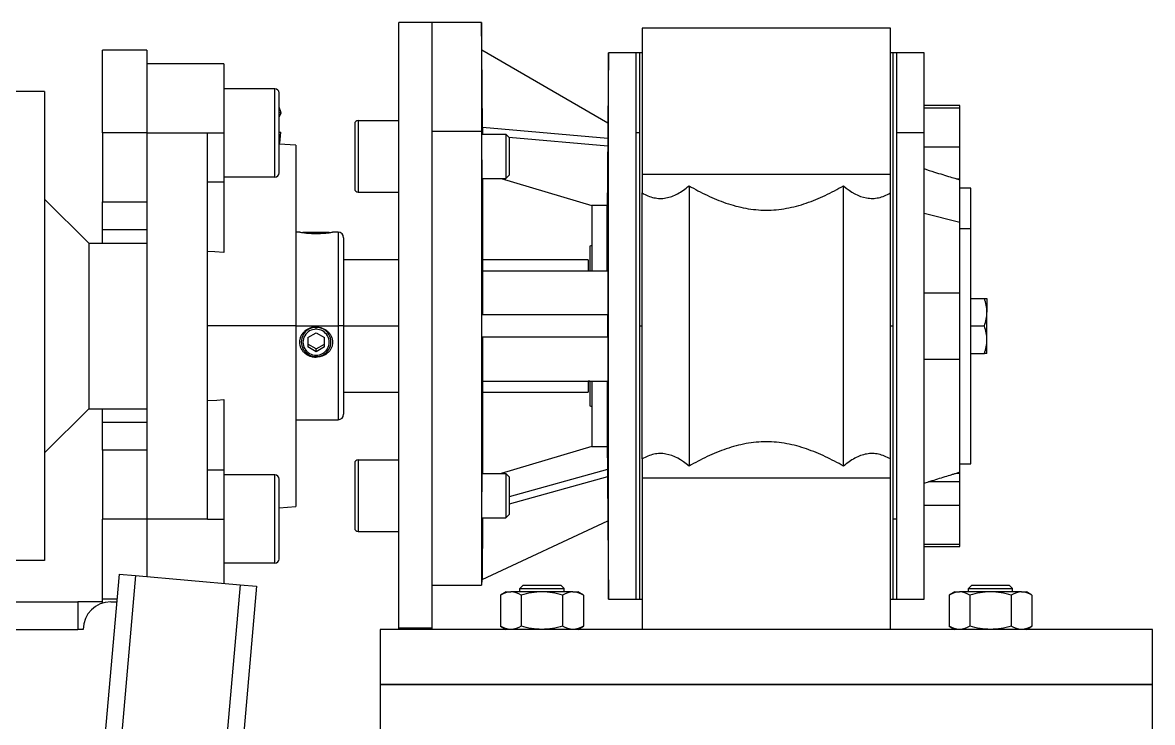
# Model space of a CAD drawing. Header units: millimetres. Extents: x 2 to 418, y 2 to 295.
# Drawn here: x 86.94 to 100.59, y 272.47 to 280.92 of the extents above; entities that cross this region are included whole.
import ezdxf

# ---------------------------------------------------------------- set-up
doc = ezdxf.new("R2010")
doc.units = ezdxf.units.MM

msp = doc.modelspace()

# ---------------------------------------------------------------- linework, layer by layer
at = {"color": 7, "linetype": 'Continuous', "lineweight": 25}
for p, q in [((91.88434, 280.92398), (91.48434, 280.92398)), ((91.48434, 273.6034), (91.48434, 280.92398)), ((92.48434, 280.92398), (91.88434, 280.92398)), ((91.88434, 280.92398), (91.88434, 274.12398)), ((91.88434, 280.92398), (91.88434, 273.6034)), ((92.48434, 280.92398), (92.48434, 274.12398)), ((92.48726, 280.58896), (92.48434, 280.92398)), ((94.42434, 280.85731), (94.42434, 279.09064)), ((97.42434, 280.85731), (94.42434, 280.85731)), ((97.42434, 279.09064), (97.42434, 280.85731)), ((88.43767, 280.59064), (87.90434, 280.59064)), ((87.90434, 279.59064), (87.90434, 280.59064)), ((88.43767, 280.59064), (88.43767, 279.59064)), ((92.49538, 279.65458), (92.48724, 280.58897)), ((94.0103, 279.70963), (92.48724, 280.58897)), ((94.01767, 280.55731), (94.01027, 279.70964)), ((94.01767, 273.95731), (94.01767, 280.55731)), ((94.351, 280.55731), (94.01767, 280.55731)), ((94.391, 280.55731), (94.351, 280.55731)), ((94.351, 279.59078), (94.351, 280.55731)), ((94.351, 273.95731), (94.351, 280.55731)), ((94.42434, 280.55731), (94.391, 280.55731)), ((94.391, 280.55731), (94.391, 279.59076)), ((94.391, 280.55731), (94.391, 277.25731)), ((97.45767, 280.55731), (97.42434, 280.55731)), ((97.49767, 280.55731), (97.45767, 280.55731)), ((97.45767, 274.92386), (97.45767, 280.55731)), ((97.45767, 277.25731), (97.45767, 280.55731)), ((97.831, 280.55731), (97.49767, 280.55731)), ((97.49767, 280.55731), (97.49767, 274.92384)), ((97.49767, 280.55731), (97.49767, 279.59076)), ((97.831, 279.59076), (97.831, 280.55731)), ((89.171, 280.42398), (88.43767, 280.42398)), ((89.371, 280.42398), (89.171, 280.42398)), ((89.371, 280.42398), (89.371, 279.59064)), ((87.20434, 280.09064), (70.271, 280.12398)), ((87.20434, 280.09064), (87.20434, 274.42398)), ((89.98767, 280.12398), (89.371, 280.12398)), ((89.98767, 279.05731), (89.98767, 280.12398)), ((90.03767, 279.10731), (90.03767, 280.07398)), ((90.06433, 279.83237), (90.03767, 279.90157)), ((98.26434, 279.92398), (97.831, 279.92398)), ((97.831, 279.89381), (98.26434, 279.89381)), ((98.26434, 279.89381), (98.26434, 279.92398)), ((98.26434, 279.42398), (98.26434, 279.89381)), ((90.06433, 279.83237), (90.03767, 279.83493)), ((90.03767, 279.78069), (90.06433, 279.83237)), ((90.951, 279.70125), (90.951, 278.91459)), ((90.991, 279.74125), (90.991, 278.87459)), ((90.991, 279.74125), (91.48434, 279.74125)), ((94.00867, 279.52218), (92.49537, 279.65458)), ((94.0103, 279.70963), (94.00867, 279.52218)), ((88.43767, 279.59064), (87.90434, 279.59064)), ((87.90434, 279.59064), (87.90434, 278.75731)), ((88.43767, 279.59064), (88.43767, 278.75731)), ((88.43767, 279.59064), (89.171, 279.59064)), ((89.171, 279.59064), (89.371, 279.59064)), ((89.171, 274.92398), (89.171, 279.59064)), ((89.371, 279.59064), (89.371, 279.00139)), ((90.03767, 279.60052), (90.05859, 279.59851)), ((90.04576, 279.46512), (90.05859, 279.59851)), ((92.48911, 279.60792), (91.88434, 279.60792)), ((92.48854, 279.57459), (92.77767, 279.57459)), ((92.77767, 279.57459), (92.77767, 279.04125)), ((92.77767, 279.57459), (92.81767, 279.53459)), ((92.81422, 279.53803), (94.00873, 279.43352)), ((92.81767, 279.53459), (92.81767, 279.08125)), ((94.391, 279.59076), (94.351, 279.59078)), ((94.351, 273.95731), (94.351, 279.59078)), ((94.391, 279.59076), (94.391, 273.95731)), ((97.49767, 279.59076), (97.49767, 273.95731)), ((97.831, 279.59076), (97.49767, 279.59076)), ((97.831, 273.95731), (97.831, 279.59076)), ((90.03767, 279.4659), (90.04576, 279.46512)), ((90.23767, 279.44064), (90.03767, 279.45627)), ((90.23767, 279.44064), (90.23767, 277.25731)), ((98.26434, 279.03668), (98.26434, 279.42398)), ((92.77767, 279.04125), (92.81767, 279.08125)), ((94.42434, 279.09064), (97.42434, 279.09064)), ((89.171, 279.00139), (89.371, 279.00139)), ((89.98767, 279.05731), (89.371, 279.05731)), ((89.371, 279.00139), (89.371, 278.14669)), ((92.49175, 279.04125), (92.77767, 279.04125)), ((92.49888, 277.92398), (92.49888, 279.04125)), ((92.72001, 279.04125), (93.81767, 278.71181)), ((94.991, 278.95152), (94.991, 275.5631)), ((96.85767, 275.5631), (96.85767, 278.95152)), ((98.26434, 279.02114), (98.22172, 279.03668)), ((98.22172, 279.03668), (98.26434, 279.03668)), ((98.26434, 279.02114), (98.26434, 279.03668)), ((98.26434, 278.50653), (98.26434, 279.02114)), ((90.991, 278.87459), (91.48434, 278.87459)), ((94.42434, 275.64993), (94.42434, 278.86469)), ((97.42434, 275.64993), (97.42434, 278.86469)), ((98.39767, 278.92398), (98.26434, 278.92398)), ((98.39767, 278.43582), (98.39767, 278.92398)), ((87.20434, 278.79064), (87.73767, 278.25731)), ((87.90434, 278.75731), (88.43767, 278.75731)), ((87.90434, 278.42398), (87.90434, 278.75731)), ((88.43767, 278.75731), (88.43767, 278.46863)), ((94.00283, 278.71181), (93.81767, 278.71181)), ((93.81767, 278.71181), (93.81767, 277.92398)), ((94.00283, 277.92398), (94.00283, 278.71181)), ((87.90434, 278.42398), (88.43767, 278.42398)), ((87.90434, 278.25731), (87.90434, 278.42398)), ((88.43767, 278.46863), (88.43767, 276.04599)), ((98.26434, 277.65731), (98.26434, 278.50653)), ((98.26434, 278.43582), (98.39767, 278.43582)), ((98.39767, 275.59064), (98.39767, 278.43582)), ((87.73767, 278.25731), (87.73767, 276.25731)), ((87.73767, 278.25731), (88.43767, 278.25731)), ((90.28685, 278.39064), (90.23767, 278.39064)), ((90.32524, 278.39064), (90.48434, 278.39064)), ((90.48434, 278.37019), (90.48434, 278.39064)), ((90.48434, 278.39064), (90.64344, 278.39064)), ((90.751, 278.39064), (90.68182, 278.39064)), ((90.81767, 278.32398), (90.81767, 277.25731)), ((93.81767, 278.22873), (93.791, 278.22158)), ((93.791, 278.22158), (93.791, 277.93198)), ((91.48434, 278.05731), (90.81767, 278.05731)), ((93.771, 278.05731), (92.49888, 278.05731)), ((93.771, 278.05731), (93.771, 277.92398)), ((92.49537, 277.92398), (94.00873, 277.92398)), ((93.771, 277.92398), (93.791, 277.92398)), ((97.831, 277.65731), (98.26434, 277.65731)), ((98.26434, 276.85731), (98.26434, 277.65731)), ((98.39767, 277.59064), (98.56123, 277.59064)), ((98.591, 277.59064), (98.591, 277.42398)), ((94.0103, 277.39064), (92.48724, 277.39064)), ((98.591, 277.09064), (98.591, 277.42398)), ((90.23767, 277.25731), (89.171, 277.25731)), ((90.23767, 277.25731), (90.23767, 275.07398)), ((90.23767, 277.25731), (90.751, 277.25731)), ((90.38434, 277.11737), (90.48434, 277.17422)), ((90.48434, 277.24088), (90.48434, 277.24516)), ((90.48434, 277.21719), (90.48434, 277.24088)), ((90.48434, 277.17422), (90.58434, 277.11737)), ((90.81767, 277.25731), (90.751, 277.25731)), ((90.81767, 277.25731), (90.81767, 276.19064)), ((94.391, 277.25731), (94.42434, 277.25731)), ((94.391, 277.25731), (94.391, 273.95731)), ((97.42434, 277.25731), (97.45767, 277.25731)), ((97.45767, 273.95731), (97.45767, 277.25731)), ((98.39767, 277.25731), (98.56123, 277.25731)), ((90.38434, 277.11737), (90.38434, 277.00365)), ((90.48434, 276.98152), (90.38434, 277.03838)), ((90.48434, 276.98152), (90.58434, 277.03838)), ((90.58434, 277.00365), (90.58434, 277.11737)), ((94.0103, 277.12398), (92.48724, 277.12398)), ((98.591, 276.92398), (98.591, 277.09064)), ((90.48434, 276.94679), (90.38434, 277.00365)), ((90.58434, 277.00365), (90.48434, 276.94679)), ((90.48434, 276.94679), (90.48434, 276.98152)), ((90.48434, 276.88724), (90.48434, 276.90383)), ((98.39767, 276.92398), (98.56123, 276.92398)), ((90.48434, 276.88112), (90.48434, 276.88724)), ((97.831, 276.85731), (98.26434, 276.85731)), ((98.26434, 275.49348), (98.26434, 276.85731)), ((92.49536, 276.59064), (94.00873, 276.59064)), ((92.49888, 275.47337), (92.49888, 276.59064)), ((93.791, 276.59064), (93.771, 276.59064)), ((93.771, 276.58741), (93.771, 276.45731)), ((93.791, 276.58246), (93.791, 276.29304)), ((93.81767, 276.59064), (93.81767, 275.80282)), ((94.00283, 276.59064), (94.00283, 275.80282)), ((89.371, 276.36793), (89.371, 275.51323)), ((90.81767, 276.45731), (91.48434, 276.45731)), ((92.49888, 276.45731), (93.771, 276.45731)), ((87.20434, 275.72398), (87.73767, 276.25731)), ((87.73767, 276.25731), (88.43767, 276.25731)), ((87.90434, 276.09064), (87.90434, 276.25731)), ((93.791, 276.29304), (93.81767, 276.28589)), ((88.43767, 276.09064), (87.90434, 276.09064)), ((87.90434, 275.75731), (87.90434, 276.09064)), ((90.23767, 276.12398), (90.751, 276.12398)), ((88.43767, 276.04599), (88.43767, 275.75731)), ((93.81767, 275.80282), (92.72001, 275.47337)), ((93.81767, 275.80282), (94.00283, 275.80282)), ((94.00283, 275.80282), (94.00509, 275.52291)), ((88.43767, 275.75731), (87.90434, 275.75731)), ((87.90434, 275.75731), (87.90434, 274.92398)), ((88.43767, 275.75731), (88.43767, 274.92398)), ((90.951, 275.60003), (90.951, 274.81337)), ((90.991, 275.64003), (90.991, 274.77337)), ((90.991, 275.64003), (91.48434, 275.64003)), ((98.26434, 275.59064), (98.39767, 275.59064)), ((89.371, 275.51323), (89.171, 275.51323)), ((89.371, 275.51323), (89.371, 274.92398)), ((89.98767, 275.45731), (89.371, 275.45731)), ((89.98767, 274.39064), (89.98767, 275.45731)), ((90.03767, 274.44064), (90.03767, 275.40731)), ((92.49175, 275.47337), (92.77767, 275.47337)), ((92.77767, 275.47337), (92.77767, 274.94003)), ((92.77767, 275.47337), (92.81767, 275.43337)), ((94.00509, 275.52291), (92.81767, 275.19269)), ((92.81767, 275.43337), (92.81767, 274.98003)), ((94.00483, 275.43279), (92.81767, 275.10265)), ((94.00483, 275.43279), (94.00946, 274.90155)), ((94.42434, 275.42398), (94.42434, 273.59064)), ((94.42434, 275.42398), (97.42434, 275.42398)), ((97.42434, 273.59064), (97.42434, 275.42398)), ((98.22172, 275.47794), (98.26434, 275.49348)), ((98.22172, 275.47794), (98.26434, 275.47794)), ((98.26434, 275.47794), (98.26434, 275.49348)), ((98.26434, 275.37349), (98.26434, 275.47794)), ((97.831, 275.35597), (97.88444, 275.37349)), ((98.26434, 275.37349), (97.88444, 275.37349)), ((98.26434, 275.09064), (98.26434, 275.37349)), ((90.03767, 275.05835), (90.23767, 275.07398)), ((92.77767, 274.94003), (92.81767, 274.98003)), ((98.26434, 274.62081), (98.26434, 275.09064)), ((87.90434, 273.95731), (87.90434, 274.92398)), ((88.43767, 274.92398), (87.90434, 274.92398)), ((88.43767, 274.92398), (88.43767, 274.22813)), ((89.171, 274.92398), (88.43767, 274.92398)), ((89.171, 274.92398), (89.371, 274.92398)), ((89.371, 274.92398), (89.371, 274.14648)), ((92.48853, 274.94003), (92.77767, 274.94003)), ((92.49608, 274.94003), (92.48956, 274.19281)), ((92.48956, 274.19281), (94.00946, 274.90155)), ((94.00943, 274.90153), (94.01767, 273.95731)), ((97.49767, 274.92384), (97.45767, 274.92386)), ((97.45767, 273.95731), (97.45767, 274.92386)), ((97.49767, 274.92384), (97.49767, 273.95731)), ((90.991, 274.77337), (91.48434, 274.77337)), ((97.831, 274.62081), (98.26434, 274.62081)), ((97.831, 274.59064), (98.26434, 274.59064)), ((98.26434, 274.59064), (98.26434, 274.62081)), ((87.20434, 274.42398), (70.271, 274.39064)), ((89.98767, 274.39064), (89.371, 274.39064)), ((88.10418, 274.25731), (86.93767, 260.92398)), ((88.30342, 274.23988), (87.13767, 260.91524)), ((88.10418, 274.25731), (88.30342, 274.23988)), ((88.30342, 274.23988), (89.56527, 274.12948)), ((92.48899, 274.12398), (92.48959, 274.19282)), ((89.56527, 274.12948), (88.40434, 260.85994)), ((89.76451, 274.11205), (88.60433, 260.85121)), ((89.56527, 274.12948), (89.76451, 274.11205)), ((91.88434, 274.12398), (92.48434, 274.12398)), ((92.78043, 274.04398), (92.71339, 274.00527)), ((92.78043, 274.04398), (92.83848, 274.04398)), ((93.21376, 274.04398), (92.83848, 274.04398)), ((92.94709, 274.08398), (92.98709, 274.12398)), ((92.94709, 274.08398), (93.48043, 274.08398)), ((92.94709, 274.04398), (92.94709, 274.08398)), ((92.98709, 274.12398), (93.44043, 274.12398)), ((93.58904, 274.04398), (93.21376, 274.04398)), ((93.48043, 274.08398), (93.44043, 274.12398)), ((93.48043, 274.04398), (93.48043, 274.08398)), ((93.58904, 274.04398), (93.64709, 274.04398)), ((93.71413, 274.00527), (93.64709, 274.04398)), ((98.20158, 274.04398), (98.13454, 274.00527)), ((98.20158, 274.04398), (98.25963, 274.04398)), ((98.63491, 274.04398), (98.25963, 274.04398)), ((98.36824, 274.08398), (98.40824, 274.12398)), ((98.36824, 274.04398), (98.36824, 274.08398)), ((98.36824, 274.08398), (98.90158, 274.08398)), ((98.40824, 274.12398), (98.86158, 274.12398)), ((99.01019, 274.04398), (98.63491, 274.04398)), ((98.90158, 274.08398), (98.86158, 274.12398)), ((98.90158, 274.04398), (98.90158, 274.08398)), ((99.01019, 274.04398), (99.06824, 274.04398)), ((99.13528, 274.00527), (99.06824, 274.04398)), ((52.93767, 273.92398), (87.60434, 273.92398)), ((87.60434, 273.92398), (87.60434, 273.59064)), ((87.90434, 273.92398), (87.60434, 273.92398)), ((88.07794, 273.95731), (87.90434, 273.95731)), ((87.90434, 273.90862), (87.90434, 273.95731)), ((88.00434, 273.92398), (88.07502, 273.92398)), ((92.71339, 274.00527), (92.71339, 273.62935)), ((92.96357, 274.00527), (92.96357, 273.62935)), ((93.46394, 274.00527), (93.46394, 273.62935)), ((93.71413, 274.00527), (93.71413, 273.62935)), ((94.01767, 273.95731), (94.351, 273.95731)), ((94.351, 273.95731), (94.391, 273.95731)), ((94.391, 273.95731), (94.42434, 273.95731)), ((97.42434, 273.95731), (97.45767, 273.95731)), ((97.45767, 273.95731), (97.49767, 273.95731)), ((97.49767, 273.95731), (97.831, 273.95731)), ((98.13454, 274.00527), (98.13454, 273.62935)), ((98.38473, 274.00527), (98.38473, 273.62935)), ((98.8851, 274.00527), (98.8851, 273.62935)), ((99.13528, 274.00527), (99.13528, 273.62935)), ((92.71339, 273.62935), (92.78043, 273.59064)), ((93.64709, 273.59064), (93.71413, 273.62935)), ((98.13454, 273.62935), (98.20158, 273.59064)), ((99.06824, 273.59064), (99.13528, 273.62935)), ((52.93767, 273.59064), (87.60434, 273.59064)), ((87.671, 273.59064), (87.60434, 273.59064)), ((91.25767, 273.59064), (91.25767, 272.92398)), ((100.591, 273.59064), (91.25767, 273.59064)), ((91.88434, 273.6034), (91.48434, 273.6034)), ((91.48434, 273.59064), (91.48434, 273.6034)), ((91.88434, 273.6034), (91.88434, 273.59064)), ((100.591, 272.92398), (100.591, 273.59064)), ((91.25767, 272.92398), (100.591, 272.92398)), ((91.25767, 272.92398), (91.25767, 272.25731)), ((100.591, 272.92398), (91.25767, 272.92398)), ((100.591, 272.25731), (100.591, 272.92398))]:
    msp.add_line(p, q, dxfattribs=at)
at = {"color": 8, "linetype": 'Continuous', "lineweight": 25}
for p, q in [((97.831, 279.42398), (98.26434, 279.42398)), ((98.26434, 278.50653), (97.831, 278.61806)), ((90.751, 278.39064), (90.751, 277.25731)), ((90.751, 277.25731), (90.751, 276.12398)), ((90.81767, 277.25731), (91.48434, 277.25731)), ((97.831, 275.09064), (98.26434, 275.09064))]:
    msp.add_line(p, q, dxfattribs=at)
at = {"color": 7, "linetype": 'Continuous', "lineweight": 25, "flags": 128}
for points in [[(89.371, 278.14669), (89.25912, 278.15334), (89.171, 278.15858)], [(89.171, 276.35604), (89.28312, 276.3627), (89.371, 276.36793)]]:
    msp.add_lwpolyline(points, dxfattribs=at)
at = {"color": 7, "linetype": 'Continuous', "lineweight": 25}
for centre, radius, start, end in [((89.98767, 280.07398), 0.05, 0, 90), ((90.991, 279.70125), 0.04, 90, 180), ((89.98767, 279.10731), 0.05, 270, 0), ((90.991, 278.91459), 0.04, 180, 270), ((90.751, 278.32398), 0.06667, 0, 90), ((90.48216, 277.06406), 0.17684, 89.294147, 270.705853), ((90.4824, 277.06051), 0.15669, 89.294147, 270.705853), ((90.48651, 277.06406), 0.17684, 269.294147, 90.705853), ((90.48627, 277.06051), 0.15669, 269.294147, 90.705853), ((90.751, 276.19064), 0.06667, 270, 0), ((90.991, 275.60003), 0.04, 90, 180), ((89.98767, 275.40731), 0.05, 0, 90), ((90.991, 274.81337), 0.04, 180, 270), ((89.98767, 274.44064), 0.05, 270, 0), ((88.00434, 273.59064), 0.33333, 90, 180)]:
    msp.add_arc(centre, radius, start, end, dxfattribs=at)
for points, knots in [([(92.49538, 279.65458), (92.49538, 279.64967), (92.49538, 279.63978), (92.49537, 279.61015), (92.49537, 279.59047), (92.49536, 279.56593)], [0, 0, 0, 0, 0.5, 0.5, 1, 1, 1, 1]), ([(92.49118, 279.07373), (92.49091, 279.09317), (92.49064, 279.11581), (92.49026, 279.15447), (92.49013, 279.16805), (92.48989, 279.19592), (92.48977, 279.2103), (92.48955, 279.23996), (92.48944, 279.25528), (92.48924, 279.2858), (92.48915, 279.30112), (92.48898, 279.33188), (92.4889, 279.34744), (92.48876, 279.37776), (92.4887, 279.39259), (92.48859, 279.42157), (92.48855, 279.43585), (92.48847, 279.46313), (92.48845, 279.47607), (92.4884, 279.51284), (92.4884, 279.5348), (92.48846, 279.56144), (92.48849, 279.56936), (92.48857, 279.58322), (92.48862, 279.58905), (92.48873, 279.59838), (92.48879, 279.60192), (92.48894, 279.6067), (92.48902, 279.60792), (92.48911, 279.60792)], [0, 0, 0, 0, 0.125, 0.125, 0.1875, 0.1875, 0.25, 0.25, 0.3125, 0.3125, 0.375, 0.375, 0.4375, 0.4375, 0.5, 0.5, 0.5625, 0.5625, 0.625, 0.625, 0.75, 0.75, 0.8125, 0.8125, 0.875, 0.875, 0.9375, 0.9375, 1, 1, 1, 1]), ([(92.48911, 279.60792), (92.48932, 279.60626), (92.4896, 279.60405), (92.48997, 279.58051), (92.49006, 279.57459)], [0, 0, 0, 0, 0.74833032, 1, 1, 1, 1]), ([(94.00867, 279.52218), (94.00867, 279.51727), (94.00868, 279.50739), (94.0087, 279.47775), (94.00872, 279.45807), (94.00873, 279.43352)], [0, 0, 0, 0, 0.5, 0.5, 1, 1, 1, 1]), ([(94.42434, 279.09064), (94.42434, 279.04175), (94.42434, 278.99715), (94.42434, 278.92032), (94.42434, 278.88808), (94.42434, 278.86469)], [0, 0, 0, 0, 0.5, 0.5, 1, 1, 1, 1]), ([(97.42434, 278.86469), (97.42434, 278.88808), (97.42434, 278.92032), (97.42434, 278.99715), (97.42434, 279.04175), (97.42434, 279.09064)], [0, 0, 0, 0, 0.5, 0.5, 1, 1, 1, 1]), ([(97.831, 279.1591), (97.87347, 279.14515), (97.98343, 279.10904), (98.12085, 279.06705), (98.19761, 279.04394), (98.22172, 279.03668)], [0, 0, 0, 0, 0.3014267, 0.78054817, 1, 1, 1, 1]), ([(92.4928, 279.00792), (92.49258, 279.00792), (92.49232, 279.01356), (92.49177, 279.03614), (92.49148, 279.05243), (92.49118, 279.07373)], [0, 0, 0, 0, 0.5, 0.5, 1, 1, 1, 1]), ([(92.49345, 279.04125), (92.49338, 279.03104), (92.49324, 279.01088), (92.49295, 279.0089), (92.4928, 279.00792)], [0, 0, 0, 0, 0.5062976, 1, 1, 1, 1]), ([(94.42434, 278.86469), (94.47113, 278.83764), (94.51847, 278.81812), (94.59048, 278.80249), (94.61464, 278.79955), (94.66333, 278.79849), (94.68766, 278.8004), (94.75978, 278.81301), (94.80703, 278.8306), (94.90021, 278.88088), (94.94621, 278.91364), (94.991, 278.95152)], [0, 0, 0, 0, 0.25, 0.25, 0.375, 0.375, 0.5, 0.5, 0.75, 0.75, 1, 1, 1, 1]), ([(94.991, 278.95152), (95.06271, 278.9104), (95.13547, 278.87182), (95.28392, 278.80169), (95.35961, 278.77013), (95.47619, 278.73013), (95.51557, 278.71803), (95.59552, 278.69672), (95.63622, 278.6875), (95.75815, 278.66525), (95.83984, 278.65746), (95.96302, 278.65724), (96.00418, 278.65907), (96.08673, 278.66653), (96.12809, 278.6722), (96.25015, 278.69421), (96.32966, 278.71562), (96.48578, 278.76883), (96.56262, 278.80074), (96.7125, 278.87143), (96.7857, 278.91025), (96.85767, 278.95152)], [0, 0, 0, 0, 0.125, 0.125, 0.25, 0.25, 0.3125, 0.3125, 0.375, 0.375, 0.5, 0.5, 0.5625, 0.5625, 0.625, 0.625, 0.75, 0.75, 0.875, 0.875, 1, 1, 1, 1]), ([(96.85767, 278.95152), (96.94734, 278.8757), (97.03964, 278.82178), (97.16054, 278.80044), (97.18512, 278.7985), (97.23375, 278.79953), (97.25791, 278.80244), (97.32995, 278.81803), (97.37739, 278.83755), (97.42434, 278.86469)], [0, 0, 0, 0, 0.5, 0.5, 0.625, 0.625, 0.75, 0.75, 1, 1, 1, 1]), ([(90.28685, 278.39027), (90.28647, 278.39032), (90.28541, 278.39048), (90.3052, 278.38757), (90.34208, 278.38294), (90.39564, 278.37804), (90.44607, 278.37568), (90.47648, 278.37551), (90.48434, 278.37547)], [0, 0, 0, 0, 0.10687303, 0.29455682, 0.48865212, 0.69748784, 0.92181797, 1, 1, 1, 1]), ([(90.48434, 278.37547), (90.50814, 278.37586), (90.55573, 278.37664), (90.61874, 278.38205), (90.66286, 278.38743), (90.68426, 278.39063), (90.68237, 278.39035), (90.68182, 278.39027)], [0, 0, 0, 0, 0.23624114, 0.47218961, 0.70053333, 0.91240512, 1, 1, 1, 1]), ([(92.49536, 277.92398), (92.49537, 277.83703), (92.49537, 277.74878), (92.49538, 277.57054), (92.49538, 277.48086), (92.49538, 277.39064)], [0, 0, 0, 0, 0.5, 0.5, 1, 1, 1, 1]), ([(94.00873, 277.92398), (94.00872, 277.83703), (94.0087, 277.74879), (94.00868, 277.57054), (94.00867, 277.48086), (94.00867, 277.39064)], [0, 0, 0, 0, 0.5, 0.5, 1, 1, 1, 1]), ([(90.48434, 277.24516), (90.4589, 277.24516), (90.43407, 277.2407), (90.39845, 277.22738), (90.38714, 277.22194), (90.36564, 277.20905), (90.35536, 277.20152), (90.3365, 277.18471), (90.328, 277.17552), (90.3129, 277.15555), (90.30624, 277.14462), (90.29554, 277.12196), (90.29143, 277.11022), (90.28582, 277.08587), (90.28437, 277.07327), (90.28431, 277.04854), (90.28568, 277.03613), (90.2912, 277.01189), (90.29528, 277.00029), (90.30592, 276.97805), (90.31253, 276.96741), (90.32761, 276.94797), (90.33618, 276.939), (90.35509, 276.92276), (90.36523, 276.91565), (90.38679, 276.90328), (90.39833, 276.898), (90.42194, 276.88961), (90.43405, 276.88646), (90.45887, 276.88221), (90.47161, 276.88112), (90.48434, 276.88112)], [0, 0, 0, 0, 0.125, 0.125, 0.1875, 0.1875, 0.25, 0.25, 0.3125, 0.3125, 0.375, 0.375, 0.4375, 0.4375, 0.5, 0.5, 0.5625, 0.5625, 0.625, 0.625, 0.6875, 0.6875, 0.75, 0.75, 0.8125, 0.8125, 0.875, 0.875, 0.9375, 0.9375, 1, 1, 1, 1]), ([(90.48434, 277.24516), (90.50977, 277.24516), (90.5346, 277.2407), (90.57022, 277.22738), (90.58153, 277.22194), (90.60303, 277.20905), (90.61332, 277.20152), (90.63217, 277.18471), (90.64067, 277.17552), (90.65577, 277.15555), (90.66243, 277.14462), (90.67313, 277.12196), (90.67724, 277.11022), (90.68285, 277.08587), (90.68431, 277.07327), (90.68436, 277.04854), (90.68299, 277.03613), (90.67747, 277.01189), (90.67339, 277.00029), (90.66275, 276.97805), (90.65614, 276.96741), (90.64106, 276.94797), (90.63249, 276.939), (90.61358, 276.92276), (90.60344, 276.91565), (90.58188, 276.90328), (90.57034, 276.898), (90.54673, 276.88961), (90.53462, 276.88646), (90.5098, 276.88221), (90.49706, 276.88112), (90.48434, 276.88112)], [0, 0, 0, 0, 0.125, 0.125, 0.1875, 0.1875, 0.25, 0.25, 0.3125, 0.3125, 0.375, 0.375, 0.4375, 0.4375, 0.5, 0.5, 0.5625, 0.5625, 0.625, 0.625, 0.6875, 0.6875, 0.75, 0.75, 0.8125, 0.8125, 0.875, 0.875, 0.9375, 0.9375, 1, 1, 1, 1]), ([(92.49538, 277.12398), (92.49538, 277.03376), (92.49538, 276.94389), (92.49537, 276.76565), (92.49537, 276.67759), (92.49536, 276.59064)], [0, 0, 0, 0, 0.5, 0.5, 1, 1, 1, 1]), ([(94.00867, 277.12398), (94.00867, 277.03376), (94.00868, 276.94389), (94.0087, 276.76565), (94.00872, 276.67759), (94.00873, 276.59064)], [0, 0, 0, 0, 0.5, 0.5, 1, 1, 1, 1]), ([(96.85767, 275.5631), (96.78596, 275.60422), (96.7132, 275.6428), (96.56475, 275.71293), (96.48906, 275.74449), (96.37248, 275.78449), (96.3331, 275.79659), (96.25315, 275.8179), (96.21245, 275.82712), (96.09052, 275.84937), (96.00883, 275.85716), (95.88565, 275.85738), (95.84449, 275.85555), (95.76194, 275.84809), (95.72058, 275.84242), (95.59852, 275.82041), (95.51901, 275.799), (95.36289, 275.74579), (95.28605, 275.71388), (95.13617, 275.64319), (95.06297, 275.60437), (94.991, 275.5631)], [0, 0, 0, 0, 0.125, 0.125, 0.25, 0.25, 0.3125, 0.3125, 0.375, 0.375, 0.5, 0.5, 0.5625, 0.5625, 0.625, 0.625, 0.75, 0.75, 0.875, 0.875, 1, 1, 1, 1]), ([(94.991, 275.5631), (94.90133, 275.63892), (94.80903, 275.69284), (94.68813, 275.71418), (94.66355, 275.71612), (94.61492, 275.71509), (94.59076, 275.71218), (94.51872, 275.69659), (94.47128, 275.67707), (94.42434, 275.64993)], [0, 0, 0, 0, 0.5, 0.5, 0.625, 0.625, 0.75, 0.75, 1, 1, 1, 1]), ([(97.42434, 275.64993), (97.37754, 275.67698), (97.3302, 275.6965), (97.25819, 275.71213), (97.23403, 275.71507), (97.18534, 275.71613), (97.16101, 275.71422), (97.08889, 275.70161), (97.04164, 275.68402), (96.94846, 275.63374), (96.90246, 275.60098), (96.85767, 275.5631)], [0, 0, 0, 0, 0.25, 0.25, 0.375, 0.375, 0.5, 0.5, 0.75, 0.75, 1, 1, 1, 1]), ([(94.42434, 275.64993), (94.42434, 275.62654), (94.42434, 275.5943), (94.42434, 275.51747), (94.42434, 275.47287), (94.42434, 275.42398)], [0, 0, 0, 0, 0.5, 0.5, 1, 1, 1, 1]), ([(97.42434, 275.42398), (97.42434, 275.47287), (97.42434, 275.51747), (97.42434, 275.5943), (97.42434, 275.62654), (97.42434, 275.64993)], [0, 0, 0, 0, 0.5, 0.5, 1, 1, 1, 1]), ([(92.48911, 275.2067), (92.48924, 275.22921), (92.48938, 275.2513), (92.48969, 275.29464), (92.48986, 275.3161), (92.49021, 275.35621), (92.4904, 275.37508), (92.49078, 275.41037), (92.49098, 275.42629), (92.49117, 275.4404)], [0, 0, 0, 0, 0.25, 0.25, 0.5, 0.5, 0.75, 0.75, 1, 1, 1, 1]), ([(92.49117, 275.4404), (92.49147, 275.45908), (92.49206, 275.49643), (92.49282, 275.51083), (92.49331, 275.5027), (92.49342, 275.47935), (92.49345, 275.47337)], [0, 0, 0, 0, 0.29903207, 0.59806434, 0.89709086, 1, 1, 1, 1]), ([(94.00509, 275.52291), (94.00502, 275.49797), (94.00496, 275.47792), (94.00488, 275.44781), (94.00485, 275.43778), (94.00483, 275.43279)], [0, 0, 0, 0, 0.5, 0.5, 1, 1, 1, 1]), ([(97.88444, 275.37349), (97.915, 275.38327), (97.94528, 275.39287), (98.00505, 275.41167), (98.03455, 275.42086), (98.0924, 275.43874), (98.12092, 275.44747), (98.16114, 275.4597), (98.17414, 275.46363), (98.19898, 275.47112), (98.21082, 275.47468), (98.22172, 275.47794)], [0, 0, 0, 0, 0.25, 0.25, 0.5, 0.5, 0.75, 0.75, 0.875, 0.875, 1, 1, 1, 1]), ([(92.49006, 274.94003), (92.48988, 274.93004), (92.48943, 274.90542), (92.48889, 274.90379), (92.48849, 274.93183), (92.48836, 274.99203), (92.4885, 275.07604), (92.48881, 275.15235), (92.48905, 275.19631), (92.48911, 275.2067)], [0, 0, 0, 0, 0.11408753, 0.28095009, 0.44780734, 0.61465953, 0.78150867, 0.94835779, 1, 1, 1, 1])]:
    msp.add_open_spline(points, degree=3, knots=knots, dxfattribs=at)
for points in [[(94.00873, 279.43352), (94.00673, 279.19295), (94.00474, 278.95238), (94.00283, 278.71181)], [(98.591, 277.42398), (98.591, 277.48086), (98.57938, 277.53619), (98.56123, 277.59064)], [(98.56123, 277.59064), (98.57938, 277.59064), (98.591, 277.59064), (98.591, 277.59064)], [(92.48724, 277.12398), (92.48727, 277.21287), (92.48727, 277.30175), (92.48724, 277.39064)], [(94.01027, 277.25731), (94.01027, 277.30175), (94.01028, 277.3462), (94.0103, 277.39064)], [(98.56123, 277.25731), (98.57938, 277.31176), (98.591, 277.36709), (98.591, 277.42398)], [(94.0103, 277.12398), (94.01028, 277.16842), (94.01027, 277.21287), (94.01027, 277.25731)], [(98.591, 277.09064), (98.591, 277.14753), (98.57938, 277.20286), (98.56123, 277.25731)], [(98.56123, 276.92398), (98.57938, 276.97843), (98.591, 277.03376), (98.591, 277.09064)], [(98.591, 276.92398), (98.591, 276.92398), (98.57938, 276.92398), (98.56123, 276.92398)], [(92.83848, 274.04398), (92.79579, 274.04398), (92.75426, 274.02887), (92.71339, 274.00527)], [(92.96357, 274.00527), (92.9227, 274.02887), (92.88118, 274.04398), (92.83848, 274.04398)], [(93.21376, 274.04398), (93.12837, 274.04398), (93.04531, 274.02887), (92.96357, 274.00527)], [(93.46394, 274.00527), (93.3822, 274.02887), (93.29915, 274.04398), (93.21376, 274.04398)], [(93.58904, 274.04398), (93.54634, 274.04398), (93.50481, 274.02887), (93.46394, 274.00527)], [(93.71413, 274.00527), (93.67326, 274.02887), (93.63173, 274.04398), (93.58904, 274.04398)], [(98.25963, 274.04398), (98.21694, 274.04398), (98.17541, 274.02887), (98.13454, 274.00527)], [(98.38473, 274.00527), (98.34386, 274.02887), (98.30233, 274.04398), (98.25963, 274.04398)], [(98.63491, 274.04398), (98.54952, 274.04398), (98.46647, 274.02887), (98.38473, 274.00527)], [(98.8851, 274.00527), (98.80336, 274.02887), (98.7203, 274.04398), (98.63491, 274.04398)], [(99.01019, 274.04398), (98.96749, 274.04398), (98.92597, 274.02887), (98.8851, 274.00527)], [(99.13528, 274.00527), (99.09441, 274.02887), (99.05288, 274.04398), (99.01019, 274.04398)], [(92.83848, 273.59064), (92.79579, 273.59064), (92.75426, 273.60575), (92.71339, 273.62935)], [(92.96357, 273.62935), (92.9227, 273.60575), (92.88118, 273.59064), (92.83848, 273.59064)], [(93.21376, 273.59064), (93.12837, 273.59064), (93.04531, 273.60575), (92.96357, 273.62935)], [(93.46394, 273.62935), (93.3822, 273.60575), (93.29915, 273.59064), (93.21376, 273.59064)], [(93.58904, 273.59064), (93.54634, 273.59064), (93.50481, 273.60575), (93.46394, 273.62935)], [(93.71413, 273.62935), (93.67326, 273.60575), (93.63173, 273.59064), (93.58904, 273.59064)], [(98.25963, 273.59064), (98.21694, 273.59064), (98.17541, 273.60575), (98.13454, 273.62935)], [(98.38473, 273.62935), (98.34386, 273.60575), (98.30233, 273.59064), (98.25963, 273.59064)], [(98.63491, 273.59064), (98.54952, 273.59064), (98.46647, 273.60575), (98.38473, 273.62935)], [(98.8851, 273.62935), (98.80336, 273.60575), (98.7203, 273.59064), (98.63491, 273.59064)], [(99.01019, 273.59064), (98.96749, 273.59064), (98.92597, 273.60575), (98.8851, 273.62935)], [(99.13528, 273.62935), (99.09441, 273.60575), (99.05288, 273.59064), (99.01019, 273.59064)]]:
    msp.add_open_spline(points, degree=3, dxfattribs=at)

doc.saveas('drawing.dxf')
